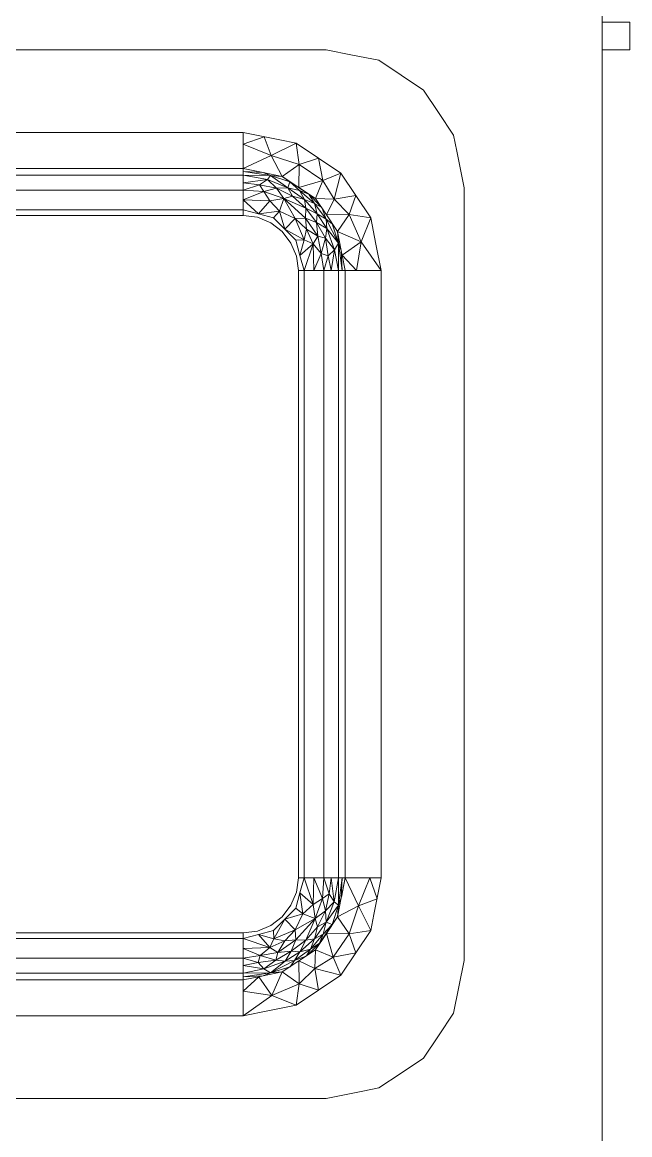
# Model space of a CAD drawing. Header units: inches. Extents: x -827 to 154, y -802 to 207.
# Drawn here: x -803.08 to -792.08, y -56.08 to -35.92 of the extents above; entities that cross this region are included whole.
import ezdxf

# ---------------------------------------------------------------- set-up
doc = ezdxf.new("R2010")
doc.units = ezdxf.units.IN
doc.header["$MEASUREMENT"] = 0
doc.layers.add('D0960_-_Workstation__Dental_Lab__Plaster_skp', color=8, linetype='Continuous', lineweight=9)
doc.layers.add('Q-SPCQ', color=7, linetype='Continuous', lineweight=9)

# ---------------------------------------------------------------- blocks, each defined once
blk = doc.blocks.new('D0960_-_Workstation__Dental_Lab__Plaster_skp_7-V1-Level 1')
at = {"layer": 'Q-SPCQ'}
for p, q in [((-72.5, -12), (66.448, -12)), ((66.448, -12), (-72.5, -12))]:
    blk.add_line(p, q, dxfattribs=at)
blk = doc.blocks.new('D0960_-_Workstation__Dental_Lab__Plaster_skp_2-V2-Level 1')
at = {"layer": 'Q-SPCQ'}
for p, q in [((26.5, 17.75), (26.5, 3.75)), ((26.5, 17.75), (26.5, 3.75)), ((45.5, 17.75), (45.5, 3.75)), ((45.5, 3.75), (45.5, 17.75)), ((28, 5.25), (28, 16.25)), ((28, 5.25), (28, 16.25)), ((28.651, 5.25), (28.651, 16.25)), ((28.651, 16.25), (28.651, 5.25)), ((28.771, 16.25), (28.771, 5.25)), ((28.771, 16.25), (28.771, 5.25)), ((29.042, 16.25), (29.042, 5.25)), ((29.042, 16.25), (29.042, 5.25)), ((29.398, 16.25), (29.398, 5.25)), ((29.398, 16.25), (29.398, 5.25)), ((29.5, 16.25), (29.5, 5.25)), ((29.5, 16.25), (29.5, 5.25)), ((42.5, 5.25), (42.5, 16.25)), ((42.5, 5.25), (42.5, 16.25)), ((42.602, 5.25), (42.602, 16.25)), ((42.602, 16.25), (42.602, 5.25)), ((42.958, 5.25), (42.958, 16.25)), ((42.958, 16.25), (42.958, 5.25)), ((43.229, 5.25), (43.229, 16.25)), ((43.229, 5.25), (43.229, 16.25)), ((43.349, 16.25), (43.349, 5.25)), ((43.349, 5.25), (43.349, 16.25)), ((44, 5.25), (44, 16.25)), ((44, 16.25), (44, 5.25)), ((28, 5.25), (28.363, 4.728)), ((28, 5.25), (28.445, 5.25)), ((28.363, 4.728), (28, 5.25)), ((28.445, 5.25), (28, 5.25)), ((28, 5.25), (28.095, 4.772)), ((28.095, 4.772), (28, 5.25)), ((28.445, 5.25), (28.363, 4.728)), ((28.363, 4.728), (28.445, 5.25)), ((28.445, 5.25), (28.707, 4.968)), ((28.445, 5.25), (28.707, 4.968)), ((28.445, 5.25), (28.651, 5.25)), ((28.445, 5.25), (28.651, 5.25)), ((28.707, 5.25), (28.651, 5.25)), ((28.707, 5.25), (28.651, 5.25)), ((28.707, 4.968), (28.651, 5.25)), ((28.707, 4.968), (28.651, 5.25)), ((28.707, 5.25), (28.774, 4.754)), ((28.707, 5.25), (28.711, 5.25)), ((28.707, 5.25), (28.771, 5.25)), ((28.771, 5.25), (28.707, 5.25)), ((28.707, 5.25), (28.724, 4.885)), ((28.707, 5.25), (28.724, 4.885)), ((28.707, 5.25), (28.774, 4.754)), ((28.771, 5.25), (28.711, 5.25)), ((28.771, 5.25), (28.774, 4.754)), ((28.907, 5.25), (28.771, 5.25)), ((28.771, 5.25), (28.848, 4.874)), ((28.771, 5.25), (28.774, 4.754)), ((28.771, 5.25), (28.848, 4.874)), ((28.907, 5.25), (28.771, 5.25)), ((28.907, 5.25), (28.848, 4.874)), ((28.907, 5.25), (28.848, 4.874)), ((29.042, 5.25), (28.907, 5.25)), ((28.907, 5.25), (28.963, 4.98)), ((28.907, 5.25), (28.963, 4.98)), ((28.907, 5.25), (29.042, 5.25)), ((29.042, 5.25), (28.963, 4.98)), ((29.042, 5.25), (28.963, 4.98)), ((29.22, 5.25), (29.042, 5.25)), ((29.042, 5.25), (29.09, 4.943)), ((29.09, 4.943), (29.042, 5.25)), ((29.22, 5.25), (29.042, 5.25)), ((29.22, 5.25), (29.09, 4.943)), ((29.22, 5.25), (29.09, 4.943)), ((29.261, 5.25), (29.22, 5.25)), ((29.234, 4.767), (29.22, 5.25)), ((29.234, 4.767), (29.22, 5.25)), ((29.22, 5.25), (29.261, 5.25)), ((29.398, 5.25), (29.234, 4.767)), ((29.234, 4.767), (29.398, 5.25)), ((29.261, 5.25), (29.398, 5.25)), ((29.261, 5.25), (29.398, 5.25)), ((29.5, 5.25), (29.398, 5.25)), ((29.472, 4.975), (29.398, 5.25)), ((29.472, 4.975), (29.398, 5.25)), ((29.5, 5.25), (29.398, 5.25)), ((29.534, 4.991), (29.5, 5.25)), ((29.5, 5.25), (29.534, 4.991)), ((42.466, 4.991), (42.5, 5.25)), ((42.466, 4.991), (42.5, 5.25)), ((42.602, 5.25), (42.5, 5.25)), ((42.5, 5.25), (42.602, 5.25)), ((42.528, 4.975), (42.602, 5.25)), ((42.78, 5.25), (42.528, 4.975)), ((42.602, 5.25), (42.528, 4.975)), ((42.78, 5.25), (42.528, 4.975)), ((42.78, 5.25), (42.602, 5.25)), ((42.78, 5.25), (42.602, 5.25)), ((42.78, 5.25), (42.766, 4.767)), ((42.78, 5.25), (42.766, 4.767)), ((42.78, 5.25), (42.958, 5.25)), ((42.958, 5.25), (42.78, 5.25)), ((42.78, 5.25), (42.934, 4.874)), ((42.934, 4.874), (42.78, 5.25)), ((42.958, 5.25), (42.934, 4.874)), ((42.958, 5.25), (42.934, 4.874)), ((43.229, 5.25), (42.958, 5.25)), ((43.057, 4.955), (42.958, 5.25)), ((43.093, 5.25), (42.958, 5.25)), ((42.958, 5.25), (43.057, 4.955)), ((43.093, 5.25), (43.057, 4.955)), ((43.093, 5.25), (43.057, 4.955)), ((43.093, 5.25), (43.149, 4.811)), ((43.229, 5.25), (43.093, 5.25)), ((43.093, 5.25), (43.149, 4.811)), ((43.229, 5.25), (43.149, 4.811)), ((43.229, 5.25), (43.149, 4.811)), ((43.229, 5.25), (43.226, 4.754)), ((43.226, 4.754), (43.293, 5.25)), ((43.293, 5.25), (43.226, 4.754)), ((43.229, 5.25), (43.226, 4.754)), ((43.293, 5.25), (43.229, 5.25)), ((43.229, 5.25), (43.293, 5.25)), ((43.293, 5.25), (43.276, 4.885)), ((43.276, 4.885), (43.349, 5.25)), ((43.293, 5.25), (43.276, 4.885)), ((43.279, 4.896), (43.349, 5.25)), ((43.349, 5.25), (43.279, 4.896)), ((43.303, 5.25), (43.293, 5.25)), ((43.293, 5.25), (43.303, 5.25)), ((43.293, 5.25), (43.349, 5.25)), ((43.303, 5.25), (43.349, 5.25)), ((43.349, 5.25), (43.303, 5.25)), ((43.587, 4.74), (43.349, 5.25)), ((43.794, 5.25), (43.349, 5.25)), ((43.349, 5.25), (43.587, 4.74)), ((43.349, 5.25), (43.794, 5.25)), ((43.587, 4.74), (43.794, 5.25)), ((43.794, 5.25), (43.587, 4.74)), ((43.794, 5.25), (44, 5.25)), ((43.794, 5.25), (43.924, 4.868)), ((43.794, 5.25), (44, 5.25)), ((43.794, 5.25), (43.924, 4.868)), ((43.867, 4.583), (44, 5.25)), ((43.867, 4.583), (44, 5.25)), ((28.363, 4.728), (28.707, 4.968)), ((28.363, 4.728), (28.707, 4.968)), ((28.707, 4.968), (28.724, 4.885)), ((28.724, 4.885), (28.707, 4.968)), ((28.724, 4.885), (28.774, 4.754)), ((28.724, 4.885), (28.792, 4.542)), ((28.724, 4.885), (28.774, 4.754)), ((28.724, 4.885), (28.792, 4.542)), ((28.848, 4.874), (28.774, 4.754)), ((28.774, 4.754), (28.848, 4.874)), ((28.963, 4.98), (28.848, 4.874)), ((28.848, 4.874), (28.963, 4.98)), ((28.848, 4.874), (28.985, 4.487)), ((29.009, 4.66), (28.848, 4.874)), ((28.848, 4.874), (28.985, 4.487)), ((28.848, 4.874), (29.009, 4.66)), ((29.09, 4.943), (28.963, 4.98)), ((28.963, 4.98), (29.009, 4.66)), ((29.009, 4.66), (28.963, 4.98)), ((29.09, 4.943), (28.963, 4.98)), ((29.09, 4.943), (29.009, 4.66)), ((29.09, 4.943), (29.009, 4.66)), ((29.147, 4.623), (29.09, 4.943)), ((29.234, 4.767), (29.09, 4.943)), ((29.09, 4.943), (29.147, 4.623)), ((29.234, 4.767), (29.09, 4.943)), ((29.472, 4.975), (29.234, 4.767)), ((29.472, 4.975), (29.234, 4.767)), ((29.472, 4.975), (29.394, 4.692)), ((29.472, 4.975), (29.394, 4.692)), ((29.472, 4.975), (29.546, 4.699)), ((29.546, 4.699), (29.472, 4.975)), ((29.534, 4.991), (29.634, 4.75)), ((29.534, 4.991), (29.634, 4.75)), ((42.366, 4.75), (42.466, 4.991)), ((42.366, 4.75), (42.466, 4.991)), ((42.454, 4.699), (42.528, 4.975)), ((42.528, 4.975), (42.454, 4.699)), ((42.578, 4.595), (42.528, 4.975)), ((42.528, 4.975), (42.766, 4.767)), ((42.766, 4.767), (42.528, 4.975)), ((42.528, 4.975), (42.578, 4.595)), ((42.934, 4.874), (42.766, 4.767)), ((42.934, 4.874), (42.766, 4.767)), ((42.934, 4.874), (42.805, 4.512)), ((42.934, 4.874), (42.805, 4.512)), ((43.057, 4.955), (42.934, 4.874)), ((43.057, 4.955), (42.934, 4.874)), ((42.993, 4.647), (42.934, 4.874)), ((42.934, 4.874), (42.993, 4.647)), ((43.057, 4.955), (42.993, 4.647)), ((43.057, 4.955), (42.993, 4.647)), ((43.057, 4.955), (43.149, 4.811)), ((43.149, 4.811), (43.057, 4.955)), ((43.276, 4.885), (43.208, 4.542)), ((43.276, 4.885), (43.208, 4.542)), ((43.276, 4.885), (43.226, 4.754)), ((43.226, 4.754), (43.276, 4.885)), ((43.924, 4.868), (43.587, 4.74)), ((43.587, 4.74), (43.924, 4.868)), ((28.095, 4.772), (28.19, 4.293)), ((28.19, 4.293), (28.095, 4.772)), ((28.363, 4.728), (28.19, 4.293)), ((28.363, 4.728), (28.19, 4.293)), ((28.363, 4.728), (28.578, 4.233)), ((28.363, 4.728), (28.792, 4.542)), ((28.363, 4.728), (28.792, 4.542)), ((28.363, 4.728), (28.578, 4.233)), ((28.774, 4.754), (28.985, 4.487)), ((28.792, 4.542), (28.774, 4.754)), ((28.774, 4.754), (28.792, 4.542)), ((28.774, 4.754), (28.887, 4.4)), ((28.774, 4.754), (28.887, 4.4)), ((28.774, 4.754), (28.998, 4.318)), ((28.774, 4.754), (28.998, 4.318)), ((28.774, 4.754), (28.985, 4.487)), ((29.009, 4.66), (28.985, 4.487)), ((28.985, 4.487), (29.009, 4.66)), ((29.17, 4.38), (29.009, 4.66)), ((29.147, 4.623), (29.009, 4.66)), ((29.147, 4.623), (29.009, 4.66)), ((29.17, 4.38), (29.009, 4.66)), ((29.234, 4.767), (29.147, 4.623)), ((29.234, 4.767), (29.147, 4.623)), ((29.394, 4.692), (29.234, 4.767)), ((29.234, 4.767), (29.355, 4.498)), ((29.234, 4.767), (29.394, 4.692)), ((29.355, 4.498), (29.234, 4.767)), ((29.394, 4.692), (29.355, 4.498)), ((29.394, 4.692), (29.355, 4.498)), ((29.546, 4.699), (29.394, 4.692)), ((29.546, 4.699), (29.394, 4.692)), ((29.558, 4.308), (29.394, 4.692)), ((29.747, 4.497), (29.394, 4.692)), ((29.394, 4.692), (29.558, 4.308)), ((29.747, 4.497), (29.394, 4.692)), ((29.546, 4.699), (29.747, 4.497)), ((29.747, 4.497), (29.546, 4.699)), ((29.634, 4.75), (29.793, 4.543)), ((29.634, 4.75), (29.793, 4.543)), ((42.207, 4.543), (42.366, 4.75)), ((42.207, 4.543), (42.366, 4.75)), ((42.253, 4.497), (42.454, 4.699)), ((42.454, 4.699), (42.253, 4.497)), ((42.578, 4.595), (42.454, 4.699)), ((42.578, 4.595), (42.454, 4.699)), ((42.766, 4.767), (42.578, 4.595)), ((42.766, 4.767), (42.578, 4.595)), ((42.766, 4.767), (42.805, 4.512)), ((42.805, 4.512), (42.766, 4.767)), ((42.993, 4.647), (42.805, 4.512)), ((42.993, 4.647), (42.805, 4.512)), ((42.993, 4.647), (42.846, 4.358)), ((42.993, 4.647), (42.846, 4.358)), ((43.149, 4.811), (42.993, 4.647)), ((43.149, 4.811), (42.993, 4.647)), ((43.002, 4.444), (42.993, 4.647)), ((42.993, 4.647), (43.002, 4.444)), ((43.149, 4.811), (43.002, 4.444)), ((43.149, 4.811), (43.002, 4.444)), ((43.002, 4.444), (43.226, 4.754)), ((43.226, 4.754), (43.002, 4.444)), ((43.226, 4.754), (43.111, 4.402)), ((43.226, 4.754), (43.111, 4.402)), ((43.149, 4.811), (43.226, 4.754)), ((43.149, 4.811), (43.226, 4.754)), ((43.226, 4.754), (43.208, 4.542)), ((43.226, 4.754), (43.208, 4.542)), ((43.587, 4.74), (43.208, 4.542)), ((43.587, 4.74), (43.208, 4.542)), ((43.587, 4.74), (43.422, 4.233)), ((43.587, 4.74), (43.422, 4.233)), ((43.587, 4.74), (43.81, 4.293)), ((43.587, 4.74), (43.81, 4.293)), ((28.578, 4.233), (28.792, 4.542)), ((28.792, 4.542), (28.578, 4.233)), ((28.792, 4.542), (28.992, 4.242)), ((28.792, 4.542), (28.992, 4.242)), ((29.17, 4.38), (28.985, 4.487)), ((28.985, 4.487), (28.998, 4.318)), ((28.985, 4.487), (29.157, 4.224)), ((29.17, 4.38), (28.985, 4.487)), ((28.985, 4.487), (29.157, 4.224)), ((28.998, 4.318), (28.985, 4.487)), ((29.355, 4.498), (29.147, 4.623)), ((29.372, 4.299), (29.147, 4.623)), ((29.17, 4.38), (29.147, 4.623)), ((29.372, 4.299), (29.147, 4.623)), ((29.147, 4.623), (29.17, 4.38)), ((29.355, 4.498), (29.147, 4.623)), ((29.372, 4.299), (29.355, 4.498)), ((29.558, 4.308), (29.355, 4.498)), ((29.355, 4.498), (29.372, 4.299)), ((29.558, 4.308), (29.355, 4.498)), ((29.747, 4.497), (29.558, 4.308)), ((29.747, 4.497), (29.558, 4.308)), ((29.747, 4.497), (29.949, 4.296)), ((29.845, 4.172), (29.747, 4.497)), ((29.949, 4.296), (29.747, 4.497)), ((29.747, 4.497), (29.845, 4.172)), ((29.793, 4.543), (30, 4.384)), ((29.793, 4.543), (30, 4.384)), ((42, 4.384), (42.207, 4.543)), ((42.207, 4.543), (42, 4.384)), ((42.051, 4.296), (42.253, 4.497)), ((42.253, 4.497), (42.051, 4.296)), ((42.253, 4.497), (42.058, 4.144)), ((42.253, 4.497), (42.058, 4.144)), ((42.578, 4.595), (42.253, 4.497)), ((42.578, 4.595), (42.253, 4.497)), ((42.253, 4.497), (42.442, 4.308)), ((42.442, 4.308), (42.253, 4.497)), ((42.578, 4.595), (42.442, 4.308)), ((42.578, 4.595), (42.442, 4.308)), ((42.805, 4.512), (42.442, 4.308)), ((42.805, 4.512), (42.442, 4.308)), ((42.805, 4.512), (42.451, 4.122)), ((42.805, 4.512), (42.451, 4.122)), ((42.805, 4.512), (42.578, 4.595)), ((42.805, 4.512), (42.578, 4.595)), ((42.805, 4.512), (42.633, 4.117)), ((42.805, 4.512), (42.633, 4.117)), ((43.002, 4.444), (42.791, 4.141)), ((43.002, 4.444), (42.791, 4.141)), ((42.805, 4.512), (42.846, 4.358)), ((42.846, 4.358), (42.805, 4.512)), ((43.002, 4.444), (42.846, 4.358)), ((43.002, 4.444), (42.846, 4.358)), ((43.002, 4.444), (42.95, 4.23)), ((43.002, 4.444), (42.95, 4.23)), ((43.002, 4.444), (43.111, 4.402)), ((43.002, 4.444), (43.111, 4.402)), ((43.208, 4.542), (43.008, 4.242)), ((43.208, 4.542), (43.008, 4.242)), ((43.208, 4.542), (43.111, 4.402)), ((43.111, 4.402), (43.208, 4.542)), ((43.208, 4.542), (43.422, 4.233)), ((43.208, 4.542), (43.422, 4.233)), ((43.81, 4.293), (43.867, 4.583)), ((43.867, 4.583), (43.81, 4.293)), ((28.19, 4.293), (28.578, 4.233)), ((28.19, 4.293), (28.578, 4.233)), ((28.19, 4.293), (28.461, 3.888)), ((28.461, 3.888), (28.19, 4.293)), ((28.461, 3.888), (28.578, 4.233)), ((28.578, 4.233), (28.461, 3.888)), ((28.992, 4.242), (28.578, 4.233)), ((28.578, 4.233), (28.992, 4.242)), ((28.578, 4.233), (28.855, 3.955)), ((28.578, 4.233), (28.855, 3.955)), ((28.992, 4.242), (28.855, 3.955)), ((28.992, 4.242), (28.855, 3.955)), ((28.887, 4.4), (28.998, 4.318)), ((28.887, 4.4), (28.998, 4.318)), ((28.992, 4.242), (29.193, 3.943)), ((28.992, 4.242), (29.193, 3.943)), ((29.07, 4.125), (28.998, 4.318)), ((28.998, 4.318), (29.208, 4.032)), ((28.998, 4.318), (29.157, 4.224)), ((28.998, 4.318), (29.157, 4.224)), ((28.998, 4.318), (29.07, 4.125)), ((28.998, 4.318), (29.208, 4.032)), ((29.17, 4.38), (29.157, 4.224)), ((29.17, 4.38), (29.157, 4.224)), ((29.367, 4.117), (29.17, 4.38)), ((29.372, 4.299), (29.17, 4.38)), ((29.17, 4.38), (29.367, 4.117)), ((29.372, 4.299), (29.17, 4.38)), ((29.372, 4.299), (29.367, 4.117)), ((29.372, 4.299), (29.367, 4.117)), ((29.558, 4.308), (29.372, 4.299)), ((29.558, 4.308), (29.372, 4.299)), ((29.762, 3.945), (29.372, 4.299)), ((29.762, 3.945), (29.372, 4.299)), ((29.845, 4.172), (29.558, 4.308)), ((29.762, 3.945), (29.558, 4.308)), ((29.845, 4.172), (29.558, 4.308)), ((29.558, 4.308), (29.762, 3.945)), ((29.949, 4.296), (29.845, 4.172)), ((29.949, 4.296), (29.845, 4.172)), ((29.949, 4.296), (30.225, 4.222)), ((30.225, 4.222), (29.949, 4.296)), ((30, 4.384), (30.241, 4.284)), ((30.241, 4.284), (30, 4.384)), ((30.241, 4.284), (30.5, 4.25)), ((30.241, 4.284), (30.5, 4.25)), ((30.5, 4.25), (30.5, 4.148)), ((30.5, 4.148), (30.5, 4.25)), ((30.5, 4.25), (41.5, 4.25)), ((41.5, 4.25), (30.5, 4.25)), ((41.5, 4.25), (41.759, 4.284)), ((41.759, 4.284), (41.5, 4.25)), ((41.5, 4.148), (41.5, 4.25)), ((41.5, 4.25), (41.5, 4.148)), ((41.759, 4.284), (42, 4.384)), ((41.759, 4.284), (42, 4.384)), ((41.775, 4.222), (42.051, 4.296)), ((42.051, 4.296), (41.775, 4.222)), ((42.058, 4.144), (42.051, 4.296)), ((42.051, 4.296), (42.058, 4.144)), ((42.442, 4.308), (42.058, 4.144)), ((42.442, 4.308), (42.058, 4.144)), ((42.442, 4.308), (42.252, 4.105)), ((42.442, 4.308), (42.252, 4.105)), ((42.442, 4.308), (42.451, 4.122)), ((42.451, 4.122), (42.442, 4.308)), ((42.846, 4.358), (42.633, 4.117)), ((42.846, 4.358), (42.633, 4.117)), ((42.846, 4.358), (42.791, 4.141)), ((42.846, 4.358), (42.791, 4.141)), ((43.008, 4.242), (42.807, 3.943)), ((43.008, 4.242), (42.807, 3.943)), ((43.111, 4.402), (42.883, 4.062)), ((43.111, 4.402), (42.883, 4.062)), ((42.883, 4.062), (43.008, 4.242)), ((43.008, 4.242), (42.883, 4.062)), ((43.111, 4.402), (42.95, 4.23)), ((42.95, 4.23), (43.111, 4.402)), ((43.111, 4.402), (43.008, 4.242)), ((43.111, 4.402), (43.008, 4.242)), ((43.008, 4.242), (43.422, 4.233)), ((43.008, 4.242), (43.13, 3.81)), ((43.008, 4.242), (43.13, 3.81)), ((43.008, 4.242), (43.422, 4.233)), ((43.422, 4.233), (43.13, 3.81)), ((43.13, 3.81), (43.422, 4.233)), ((43.81, 4.293), (43.268, 3.482)), ((43.81, 4.293), (43.422, 4.233)), ((43.422, 4.233), (43.81, 4.293)), ((43.422, 4.233), (43.539, 3.888)), ((43.422, 4.233), (43.539, 3.888)), ((43.539, 3.888), (43.81, 4.293)), ((29.087, 4.101), (29.208, 4.032)), ((29.087, 4.101), (29.208, 4.032)), ((29.095, 4.088), (29.312, 3.867)), ((29.095, 4.088), (29.312, 3.867)), ((29.208, 4.032), (29.157, 4.224)), ((29.367, 4.117), (29.157, 4.224)), ((29.391, 3.959), (29.157, 4.224)), ((29.157, 4.224), (29.208, 4.032)), ((29.157, 4.224), (29.391, 3.959)), ((29.367, 4.117), (29.157, 4.224)), ((29.208, 4.032), (29.48, 3.8)), ((29.208, 4.032), (29.391, 3.959)), ((29.208, 4.032), (29.391, 3.959)), ((29.48, 3.8), (29.208, 4.032)), ((29.312, 3.867), (29.208, 4.032)), ((29.312, 3.867), (29.208, 4.032)), ((29.762, 3.945), (29.367, 4.117)), ((29.367, 4.117), (29.608, 3.904)), ((29.608, 3.904), (29.367, 4.117)), ((29.367, 4.117), (29.391, 3.959)), ((29.391, 3.959), (29.367, 4.117)), ((29.762, 3.945), (29.367, 4.117)), ((29.845, 4.172), (29.762, 3.945)), ((29.845, 4.172), (29.762, 3.945)), ((30.225, 4.222), (29.845, 4.172)), ((30.225, 4.222), (29.845, 4.172)), ((30.017, 3.984), (29.845, 4.172)), ((29.845, 4.172), (30.017, 3.984)), ((30.225, 4.222), (30.017, 3.984)), ((30.225, 4.222), (30.017, 3.984)), ((30.5, 4.148), (30.017, 3.984)), ((30.5, 4.148), (30.017, 3.984)), ((30.225, 4.222), (30.5, 4.148)), ((30.5, 4.148), (30.225, 4.222)), ((41.5, 4.148), (30.5, 4.148)), ((30.5, 4.148), (41.5, 4.148)), ((30.5, 3.97), (30.5, 4.148)), ((30.5, 4.148), (30.5, 3.97)), ((41.775, 4.222), (41.5, 4.148)), ((41.775, 4.222), (41.5, 4.148)), ((41.5, 4.148), (41.5, 4.011)), ((41.983, 3.984), (41.5, 4.148)), ((41.983, 3.984), (41.5, 4.148)), ((41.5, 4.011), (41.5, 4.148)), ((41.983, 3.984), (41.775, 4.222)), ((42.058, 4.144), (41.775, 4.222)), ((41.775, 4.222), (41.983, 3.984)), ((42.058, 4.144), (41.775, 4.222)), ((42.058, 4.144), (41.983, 3.984)), ((42.058, 4.144), (41.983, 3.984)), ((42.252, 4.105), (41.983, 3.984)), ((42.252, 4.105), (41.983, 3.984)), ((42.252, 4.105), (42.058, 4.144)), ((42.058, 4.144), (42.252, 4.105)), ((42.451, 4.122), (42.127, 3.897)), ((42.451, 4.122), (42.127, 3.897)), ((42.252, 4.105), (42.127, 3.897)), ((42.252, 4.105), (42.127, 3.897)), ((42.451, 4.122), (42.252, 4.105)), ((42.451, 4.122), (42.252, 4.105)), ((42.451, 4.122), (42.37, 3.92)), ((42.451, 4.122), (42.37, 3.92)), ((42.633, 4.117), (42.37, 3.92)), ((42.633, 4.117), (42.37, 3.92)), ((42.633, 4.117), (42.451, 4.122)), ((42.451, 4.122), (42.633, 4.117)), ((42.791, 4.141), (42.526, 3.907)), ((42.791, 4.141), (42.526, 3.907)), ((42.633, 4.117), (42.526, 3.907)), ((42.633, 4.117), (42.526, 3.907)), ((42.633, 4.117), (42.791, 4.141)), ((42.791, 4.141), (42.633, 4.117)), ((42.883, 4.062), (42.662, 3.845)), ((42.662, 3.845), (42.883, 4.062)), ((42.95, 4.23), (42.718, 3.958)), ((42.95, 4.23), (42.718, 3.958)), ((42.791, 4.141), (42.718, 3.958)), ((42.718, 3.958), (42.791, 4.141)), ((42.718, 3.958), (42.883, 4.062)), ((42.883, 4.062), (42.718, 3.958)), ((42.791, 4.141), (42.95, 4.23)), ((42.95, 4.23), (42.791, 4.141)), ((42.807, 3.943), (42.883, 4.062)), ((42.883, 4.062), (42.807, 3.943)), ((42.95, 4.23), (42.883, 4.062)), ((42.95, 4.23), (42.883, 4.062)), ((28.855, 3.955), (28.461, 3.888)), ((28.461, 3.888), (28.855, 3.955)), ((28.461, 3.888), (28.732, 3.482)), ((28.732, 3.482), (28.461, 3.888)), ((28.855, 3.955), (28.732, 3.482)), ((28.855, 3.955), (28.732, 3.482)), ((28.855, 3.955), (29.06, 3.62)), ((28.855, 3.955), (29.193, 3.943)), ((28.855, 3.955), (29.06, 3.62)), ((28.855, 3.955), (29.193, 3.943)), ((29.06, 3.62), (29.193, 3.943)), ((29.06, 3.62), (29.193, 3.943)), ((29.193, 3.943), (29.312, 3.867)), ((29.312, 3.867), (29.193, 3.943)), ((29.492, 3.742), (29.193, 3.943)), ((29.492, 3.742), (29.193, 3.943)), ((29.652, 3.639), (29.312, 3.867)), ((29.492, 3.742), (29.312, 3.867)), ((29.312, 3.867), (29.652, 3.639)), ((29.312, 3.867), (29.48, 3.8)), ((29.312, 3.867), (29.48, 3.8)), ((29.492, 3.742), (29.312, 3.867)), ((29.694, 3.748), (29.391, 3.959)), ((29.48, 3.8), (29.391, 3.959)), ((29.48, 3.8), (29.391, 3.959)), ((29.608, 3.904), (29.391, 3.959)), ((29.608, 3.904), (29.391, 3.959)), ((29.694, 3.748), (29.391, 3.959)), ((29.762, 3.945), (29.608, 3.904)), ((29.762, 3.945), (29.608, 3.904)), ((29.897, 3.757), (29.608, 3.904)), ((29.897, 3.757), (29.608, 3.904)), ((29.608, 3.904), (29.694, 3.748)), ((29.694, 3.748), (29.608, 3.904)), ((30.017, 3.984), (29.762, 3.945)), ((30.017, 3.984), (29.762, 3.945)), ((30.124, 3.816), (29.762, 3.945)), ((29.762, 3.945), (29.897, 3.757)), ((29.897, 3.757), (29.762, 3.945)), ((30.124, 3.816), (29.762, 3.945)), ((30.5, 3.97), (30.017, 3.984)), ((30.017, 3.984), (30.124, 3.816)), ((30.017, 3.984), (30.5, 3.97)), ((30.124, 3.816), (30.017, 3.984)), ((30.5, 3.97), (30.124, 3.816)), ((30.5, 3.97), (30.124, 3.816)), ((30.5, 3.97), (30.5, 3.792)), ((30.5, 3.97), (30.5, 3.792)), ((41.5, 3.97), (41.5, 4.011)), ((41.5, 4.011), (41.5, 3.97)), ((41.983, 3.984), (41.5, 3.97)), ((41.983, 3.984), (41.5, 3.97)), ((41.5, 3.792), (41.5, 3.97)), ((41.807, 3.84), (41.5, 3.97)), ((41.5, 3.97), (41.5, 3.792)), ((41.5, 3.97), (41.807, 3.84)), ((41.807, 3.84), (41.5, 3.792)), ((41.807, 3.84), (41.5, 3.792)), ((41.807, 3.84), (41.77, 3.713)), ((41.807, 3.84), (41.77, 3.713)), ((41.983, 3.984), (41.807, 3.84)), ((41.983, 3.984), (41.807, 3.84)), ((42.127, 3.897), (41.807, 3.84)), ((42.127, 3.897), (41.807, 3.84)), ((41.807, 3.84), (42.09, 3.759)), ((42.09, 3.759), (41.807, 3.84)), ((42.127, 3.897), (41.983, 3.984)), ((41.983, 3.984), (42.127, 3.897)), ((42.37, 3.92), (42.09, 3.759)), ((42.37, 3.92), (42.09, 3.759)), ((42.127, 3.897), (42.09, 3.759)), ((42.127, 3.897), (42.09, 3.759)), ((42.37, 3.92), (42.127, 3.897)), ((42.127, 3.897), (42.37, 3.92)), ((42.37, 3.92), (42.263, 3.735)), ((42.37, 3.92), (42.263, 3.735)), ((42.526, 3.907), (42.263, 3.735)), ((42.526, 3.907), (42.263, 3.735)), ((42.37, 3.92), (42.526, 3.907)), ((42.526, 3.907), (42.37, 3.92)), ((42.718, 3.958), (42.432, 3.748)), ((42.718, 3.958), (42.432, 3.748)), ((42.526, 3.907), (42.432, 3.748)), ((42.432, 3.748), (42.526, 3.907)), ((42.807, 3.943), (42.508, 3.742)), ((42.807, 3.943), (42.508, 3.742)), ((42.718, 3.958), (42.526, 3.907)), ((42.718, 3.958), (42.526, 3.907)), ((42.649, 3.837), (42.718, 3.958)), ((42.649, 3.837), (42.718, 3.958)), ((42.795, 3.605), (42.807, 3.943)), ((42.807, 3.943), (42.795, 3.605)), ((42.807, 3.943), (43.13, 3.81)), ((43.13, 3.81), (42.807, 3.943)), ((43.13, 3.81), (43.539, 3.888)), ((43.539, 3.888), (43.13, 3.81)), ((43.268, 3.482), (43.539, 3.888)), ((26.633, 3.083), (26.5, 3.75)), ((26.633, 3.083), (26.5, 3.75)), ((29.06, 3.62), (29.492, 3.742)), ((29.492, 3.742), (29.06, 3.62)), ((29.48, 3.8), (29.694, 3.748)), ((29.652, 3.639), (29.48, 3.8)), ((29.694, 3.748), (29.48, 3.8)), ((29.652, 3.639), (29.48, 3.8)), ((29.483, 3.328), (29.492, 3.742)), ((29.483, 3.328), (29.492, 3.742)), ((29.492, 3.742), (29.652, 3.639)), ((29.652, 3.639), (29.492, 3.742)), ((29.792, 3.542), (29.492, 3.742)), ((29.792, 3.542), (29.492, 3.742)), ((29.652, 3.639), (29.694, 3.748)), ((29.652, 3.639), (29.694, 3.748)), ((29.792, 3.542), (29.652, 3.639)), ((30.004, 3.524), (29.652, 3.639)), ((29.792, 3.542), (29.652, 3.639)), ((29.652, 3.639), (30.004, 3.524)), ((29.897, 3.757), (29.694, 3.748)), ((29.897, 3.757), (29.694, 3.748)), ((30.061, 3.601), (29.694, 3.748)), ((30.061, 3.601), (29.694, 3.748)), ((30.004, 3.524), (29.694, 3.748)), ((30.004, 3.524), (29.694, 3.748)), ((30.124, 3.816), (29.897, 3.757)), ((30.124, 3.816), (29.897, 3.757)), ((30.061, 3.601), (29.897, 3.757)), ((30.205, 3.693), (29.897, 3.757)), ((30.205, 3.693), (29.897, 3.757)), ((29.897, 3.757), (30.061, 3.601)), ((30.061, 3.601), (30.205, 3.693)), ((30.205, 3.693), (30.061, 3.601)), ((30.061, 3.601), (30.5, 3.657)), ((30.5, 3.657), (30.061, 3.601)), ((30.124, 3.816), (30.5, 3.792)), ((30.205, 3.693), (30.124, 3.816)), ((30.5, 3.792), (30.124, 3.816)), ((30.124, 3.816), (30.205, 3.693)), ((30.5, 3.792), (30.205, 3.693)), ((30.5, 3.792), (30.205, 3.693)), ((30.5, 3.657), (30.205, 3.693)), ((30.205, 3.693), (30.5, 3.657)), ((41.5, 3.792), (30.5, 3.792)), ((30.5, 3.792), (30.5, 3.521)), ((30.5, 3.792), (41.5, 3.792)), ((30.5, 3.792), (30.5, 3.657)), ((30.5, 3.657), (30.5, 3.521)), ((41.5, 3.792), (41.5, 3.657)), ((41.77, 3.713), (41.5, 3.792)), ((41.5, 3.792), (41.5, 3.657)), ((41.5, 3.792), (41.77, 3.713)), ((41.77, 3.713), (41.5, 3.657)), ((41.77, 3.713), (41.5, 3.657)), ((41.5, 3.521), (41.5, 3.657)), ((41.876, 3.598), (41.5, 3.657)), ((41.5, 3.657), (41.5, 3.521)), ((41.876, 3.598), (41.5, 3.657)), ((42.09, 3.759), (41.77, 3.713)), ((42.09, 3.759), (41.77, 3.713)), ((41.77, 3.713), (41.876, 3.598)), ((41.876, 3.598), (41.77, 3.713)), ((42.09, 3.759), (41.876, 3.598)), ((42.09, 3.759), (41.876, 3.598)), ((42.263, 3.735), (41.876, 3.598)), ((42.263, 3.735), (41.876, 3.598)), ((42.432, 3.748), (41.996, 3.524)), ((41.996, 3.524), (42.432, 3.748)), ((41.996, 3.524), (42.263, 3.735)), ((41.996, 3.524), (42.263, 3.735)), ((42.35, 3.637), (41.996, 3.524)), ((42.35, 3.637), (41.996, 3.524)), ((42.09, 3.759), (42.263, 3.735)), ((42.263, 3.735), (42.09, 3.759)), ((42.508, 3.742), (42.208, 3.542)), ((42.508, 3.742), (42.208, 3.542)), ((42.432, 3.748), (42.263, 3.735)), ((42.432, 3.748), (42.263, 3.735)), ((42.432, 3.748), (42.35, 3.637)), ((42.35, 3.637), (42.432, 3.748)), ((42.625, 3.82), (42.432, 3.748)), ((42.625, 3.82), (42.432, 3.748)), ((42.795, 3.605), (42.508, 3.742)), ((42.517, 3.328), (42.508, 3.742)), ((42.795, 3.605), (42.508, 3.742)), ((42.517, 3.328), (42.508, 3.742)), ((43.13, 3.81), (42.795, 3.605)), ((43.13, 3.81), (42.795, 3.605)), ((43.268, 3.482), (43.13, 3.81)), ((43.13, 3.81), (43.268, 3.482)), ((45.405, 3.272), (45.5, 3.75)), ((45.405, 3.272), (45.5, 3.75)), ((28.732, 3.482), (29.06, 3.62)), ((29.06, 3.62), (28.732, 3.482)), ((28.732, 3.482), (29.138, 3.211)), ((28.732, 3.482), (29.543, 2.94)), ((29.483, 3.328), (29.06, 3.62)), ((29.138, 3.211), (29.06, 3.62)), ((29.483, 3.328), (29.06, 3.62)), ((29.138, 3.211), (29.06, 3.62)), ((29.483, 3.328), (29.792, 3.542)), ((29.483, 3.328), (29.792, 3.542)), ((29.99, 3.163), (29.792, 3.542)), ((30.135, 3.474), (29.792, 3.542)), ((30.004, 3.524), (29.792, 3.542)), ((30.135, 3.474), (29.792, 3.542)), ((29.792, 3.542), (30.004, 3.524)), ((29.99, 3.163), (29.792, 3.542)), ((30.004, 3.524), (30.061, 3.601)), ((30.004, 3.524), (30.061, 3.601)), ((30.5, 3.521), (30.004, 3.524)), ((30.5, 3.457), (30.004, 3.524)), ((30.135, 3.474), (30.004, 3.524)), ((30.5, 3.457), (30.004, 3.524)), ((30.135, 3.474), (30.004, 3.524)), ((30.004, 3.524), (30.5, 3.521)), ((30.061, 3.601), (30.5, 3.521)), ((30.5, 3.521), (30.061, 3.601)), ((30.135, 3.474), (30.5, 3.457)), ((30.135, 3.474), (30.5, 3.401)), ((30.135, 3.474), (30.5, 3.457)), ((30.5, 3.401), (30.146, 3.471)), ((30.146, 3.471), (30.5, 3.401)), ((30.5, 3.457), (30.5, 3.521)), ((41.5, 3.521), (30.5, 3.521)), ((41.5, 3.521), (30.5, 3.521)), ((30.5, 3.457), (30.5, 3.521)), ((30.5, 3.457), (30.5, 3.447)), ((30.5, 3.447), (30.5, 3.457)), ((30.5, 3.447), (30.5, 3.401)), ((30.5, 3.447), (30.5, 3.401)), ((41.876, 3.598), (41.5, 3.521)), ((41.876, 3.598), (41.5, 3.521)), ((41.996, 3.524), (41.5, 3.521)), ((41.996, 3.524), (41.5, 3.457)), ((41.996, 3.524), (41.5, 3.457)), ((41.996, 3.524), (41.5, 3.521)), ((41.5, 3.521), (41.5, 3.457)), ((41.5, 3.461), (41.5, 3.521)), ((41.865, 3.474), (41.5, 3.457)), ((41.865, 3.474), (41.5, 3.457)), ((41.5, 3.461), (41.5, 3.457)), ((41.5, 3.457), (41.5, 3.401)), ((41.5, 3.401), (41.5, 3.457)), ((41.5, 3.401), (41.782, 3.457)), ((41.782, 3.457), (41.5, 3.195)), ((41.5, 3.195), (41.782, 3.457)), ((41.782, 3.457), (41.5, 3.401)), ((41.865, 3.474), (41.782, 3.457)), ((41.865, 3.474), (41.782, 3.457)), ((42.022, 3.113), (41.782, 3.457)), ((42.022, 3.113), (41.782, 3.457)), ((42.208, 3.542), (41.865, 3.474)), ((41.865, 3.474), (42.208, 3.542)), ((41.865, 3.474), (41.996, 3.524)), ((41.996, 3.524), (41.865, 3.474)), ((41.996, 3.524), (41.876, 3.598)), ((41.996, 3.524), (41.876, 3.598)), ((42.208, 3.542), (41.996, 3.524)), ((42.208, 3.542), (41.996, 3.524)), ((42.022, 3.113), (42.208, 3.542)), ((42.022, 3.113), (42.208, 3.542)), ((42.517, 3.328), (42.208, 3.542)), ((42.517, 3.328), (42.208, 3.542)), ((42.517, 3.328), (42.795, 3.605)), ((42.795, 3.605), (42.517, 3.328)), ((43.268, 3.482), (42.795, 3.605)), ((43.268, 3.482), (42.795, 3.605)), ((42.795, 3.605), (42.862, 3.211)), ((42.862, 3.211), (42.795, 3.605)), ((42.862, 3.211), (43.268, 3.482)), ((43.268, 3.482), (42.862, 3.211)), ((29.483, 3.328), (29.138, 3.211)), ((29.138, 3.211), (29.483, 3.328)), ((29.543, 2.94), (29.483, 3.328)), ((29.99, 3.163), (29.483, 3.328)), ((29.543, 2.94), (29.483, 3.328)), ((29.483, 3.328), (29.99, 3.163)), ((29.99, 3.163), (30.5, 3.401)), ((30.5, 3.401), (29.99, 3.163)), ((41.5, 3.401), (30.5, 3.401)), ((41.5, 3.401), (30.5, 3.401)), ((30.5, 2.956), (30.5, 3.401)), ((30.5, 2.956), (30.5, 3.401)), ((41.5, 3.401), (41.5, 3.195)), ((41.5, 3.195), (41.5, 3.401)), ((42.022, 3.113), (42.517, 3.328)), ((42.517, 3.328), (42.022, 3.113)), ((42.457, 2.94), (42.517, 3.328)), ((42.517, 3.328), (42.457, 2.94)), ((42.862, 3.211), (42.517, 3.328)), ((42.862, 3.211), (42.517, 3.328)), ((45.31, 2.793), (45.405, 3.272)), ((45.31, 2.793), (45.405, 3.272)), ((26.633, 3.083), (26.69, 2.793)), ((26.633, 3.083), (26.69, 2.793)), ((29.138, 3.211), (29.543, 2.94)), ((29.543, 2.94), (29.99, 3.163)), ((29.99, 3.163), (29.543, 2.94)), ((30.5, 2.956), (29.99, 3.163)), ((30.118, 2.826), (29.99, 3.163)), ((30.5, 2.956), (29.99, 3.163)), ((30.118, 2.826), (29.99, 3.163)), ((41.5, 3.195), (41.5, 2.75)), ((42.022, 3.113), (41.5, 3.195)), ((42.022, 3.113), (41.5, 3.195)), ((41.5, 2.75), (41.5, 3.195)), ((41.5, 2.75), (42.022, 3.113)), ((41.5, 2.75), (42.022, 3.113)), ((42.457, 2.94), (42.022, 3.113)), ((42.457, 2.94), (42.022, 3.113)), ((42.457, 2.94), (42.862, 3.211)), ((42.457, 2.94), (42.862, 3.211)), ((29.543, 2.94), (29.833, 2.883)), ((29.543, 2.94), (29.833, 2.883)), ((29.833, 2.883), (30.5, 2.75)), ((30.5, 2.75), (29.833, 2.883)), ((30.5, 2.956), (30.118, 2.826)), ((30.118, 2.826), (30.5, 2.956)), ((30.5, 2.956), (30.5, 2.75)), ((30.5, 2.75), (30.5, 2.956)), ((41.5, 2.75), (41.978, 2.845)), ((41.5, 2.75), (41.978, 2.845)), ((41.978, 2.845), (42.457, 2.94)), ((42.457, 2.94), (41.978, 2.845)), ((26.69, 2.793), (26.961, 2.388)), ((26.961, 2.388), (26.69, 2.793)), ((30.5, 2.75), (41.5, 2.75)), ((30.5, 2.75), (41.5, 2.75)), ((45.039, 2.388), (45.31, 2.793)), ((45.039, 2.388), (45.31, 2.793)), ((26.961, 2.388), (27.232, 1.982)), ((26.961, 2.388), (27.232, 1.982)), ((44.768, 1.982), (45.039, 2.388)), ((44.768, 1.982), (45.039, 2.388)), ((27.232, 1.982), (27.638, 1.711)), ((27.232, 1.982), (27.638, 1.711)), ((44.362, 1.711), (44.768, 1.982)), ((44.768, 1.982), (44.362, 1.711)), ((27.638, 1.711), (28.043, 1.44)), ((28.043, 1.44), (27.638, 1.711)), ((43.957, 1.44), (44.362, 1.711)), ((43.957, 1.44), (44.362, 1.711)), ((28.043, 1.44), (28.522, 1.345)), ((28.043, 1.44), (28.522, 1.345)), ((43.667, 1.383), (43.957, 1.44)), ((43.957, 1.44), (43.667, 1.383)), ((28.522, 1.345), (29, 1.25)), ((29, 1.25), (28.522, 1.345)), ((29, 1.25), (43, 1.25)), ((43, 1.25), (29, 1.25)), ((43, 1.25), (43.667, 1.383)), ((43, 1.25), (43.667, 1.383)), ((45.5, -1.75), (45.5, -1.25)), ((45.5, -1.25), (45.5, -1.75)), ((46, -1.75), (46, -1.25)), ((46, -1.75), (46, -1.25)), ((46, -1.75), (45.5, -1.75)), ((46, -1.75), (45.5, -1.75))]:
    blk.add_line(p, q, dxfattribs=at)
blk.add_blockref('D0960_-_Workstation__Dental_Lab__Plaster_skp_7-V1-Level 1', (72, 10.75))
blk = doc.blocks.new('D0960_-_Workstation__Dental_Lab__Plaster_skp_1-V3-Level 1')
blk.add_blockref('D0960_-_Workstation__Dental_Lab__Plaster_skp_2-V2-Level 1', (0.5, 1.75))
blk = doc.blocks.new('D0960_-_Workstation__Dental_Lab__Plaster_skp-V4-Level 1')
blk.add_blockref('D0960_-_Workstation__Dental_Lab__Plaster_skp_1-V3-Level 1', (0, 0))

msp = doc.modelspace()

# ---------------------------------------------------------------- block references
at = {"layer": 'D0960_-_Workstation__Dental_Lab__Plaster_skp', "color": 7, "rotation": 89.99999999999997}
msp.add_blockref('D0960_-_Workstation__Dental_Lab__Plaster_skp-V4-Level 1', (-792.082254, -82.424376), dxfattribs=at)

doc.saveas('drawing.dxf')
